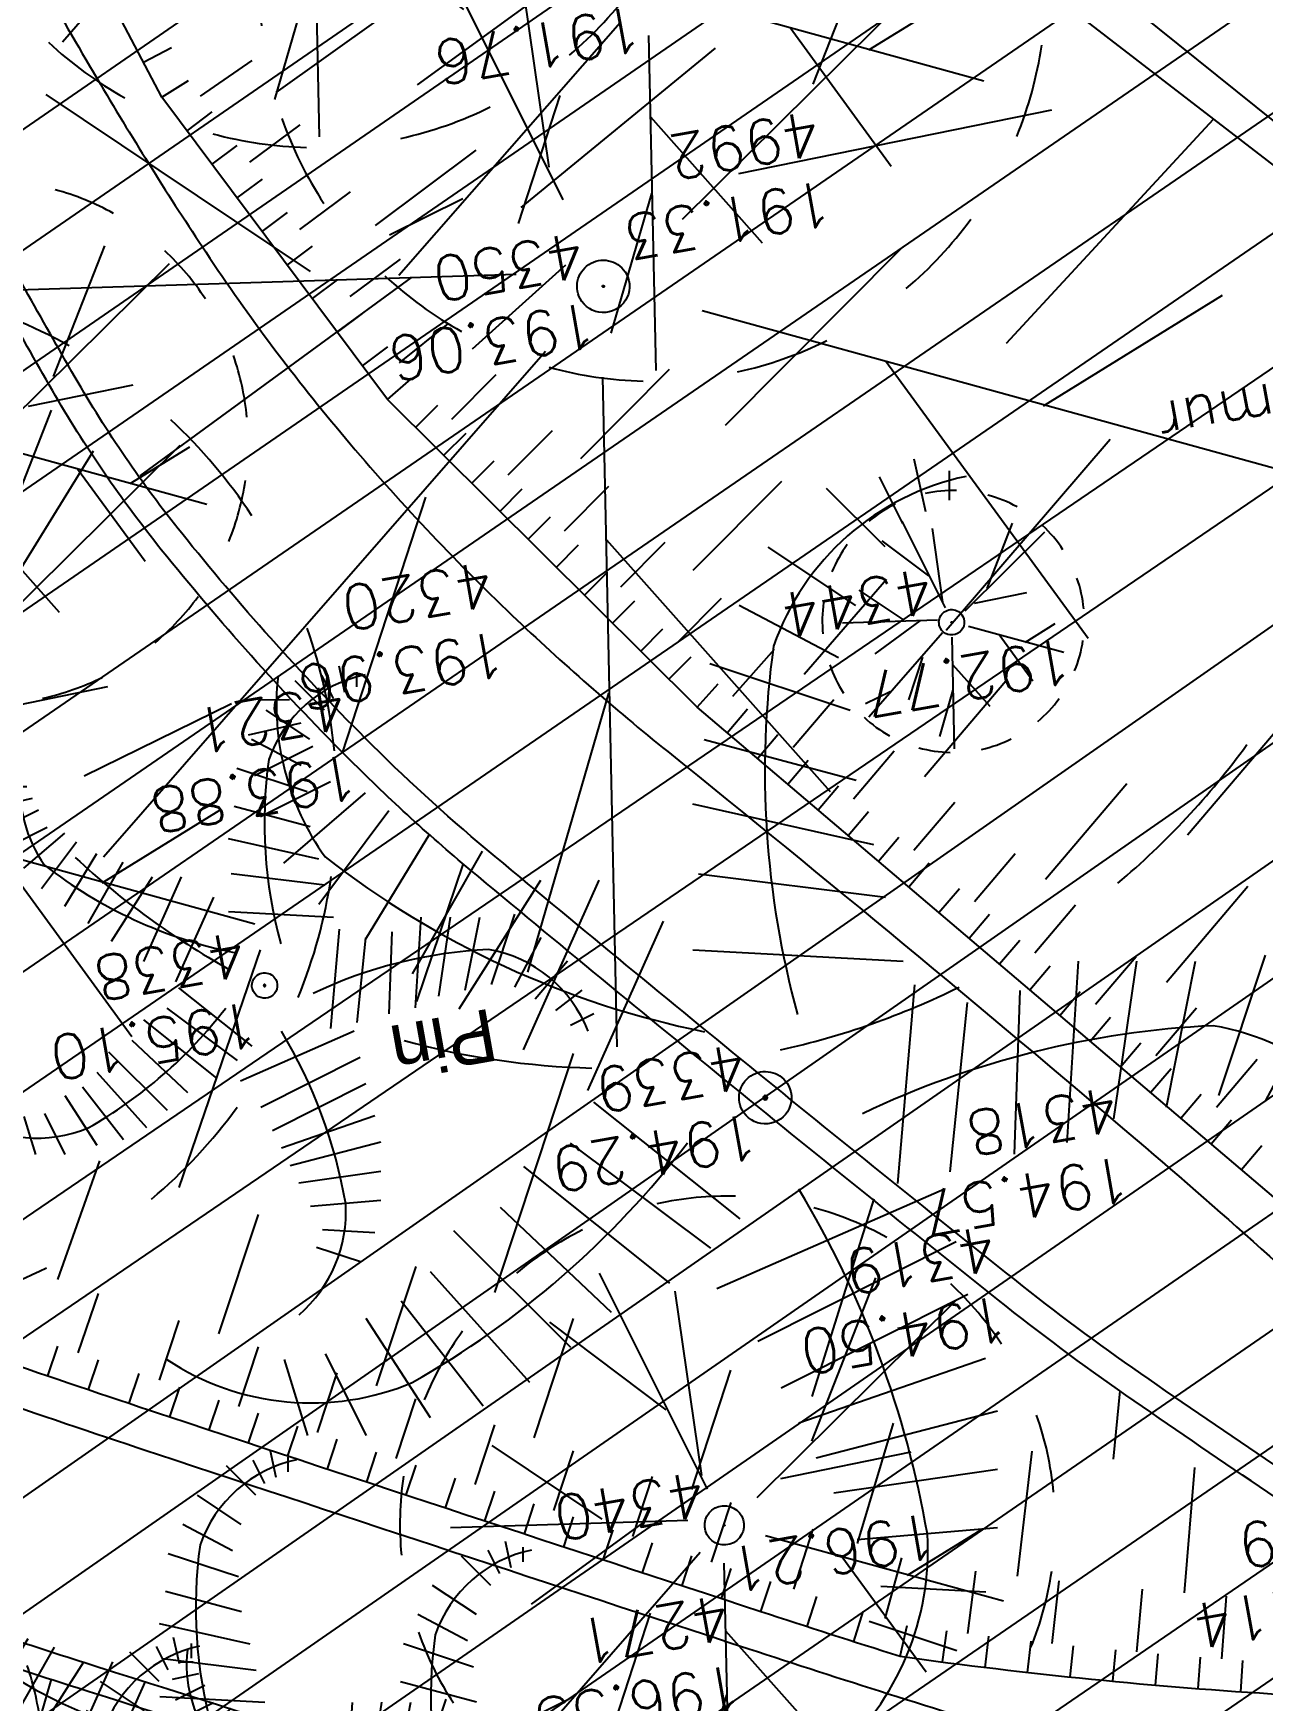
# Model space of a CAD drawing. Extents: x 0 to 613264, y -387505 to 675.
# Drawn here: x 495224 to 504608, y -317232 to -304501 of the extents above; entities that cross this region are included whole.
import ezdxf
from ezdxf.enums import TextEntityAlignment as Align
from ezdxf.lldxf.tags import DXFTag

# ---------------------------------------------------------------- set-up
doc = ezdxf.new("R2010")
doc.units = 0
for name, color, linetype, plot in [('Fond topo - N', 252, 'Continuous', False), ('Fond topo - NCACHE', 252, 'Continuous', False), ('Fond topo - ZCACHE', 252, 'Continuous', False)]:
    doc.layers.add(name, color=color, linetype=linetype, plot=plot)
doc.layers.add('Fond topo - P', color=252, linetype='Continuous', lineweight=50)
doc.layers.add('Fond topo - VOI', color=252, linetype='Continuous', lineweight=25)
for name, color, linetype in [('Fond topo - TAL', 252, 'Continuous'), ('Fond topo - TAL_HAC', 252, 'Continuous'), ('Fond topo - VEG', 252, 'Continuous'), ('Fond topo - VEG_TXT_ESSENCE', 252, 'Continuous'), ('Fond topo - Z_500', 252, 'Continuous'), ('prlm-VRD', 2, 'Continuous'), ('SA - EBC', 252, 'Continuous')]:
    doc.layers.add(name, color=color, linetype=linetype)
doc.styles.add('2000_ARIAL', font='arial.ttf', dxfattribs={"height": 0.400000006})
doc.styles.add('SIMPLEX', font='simplex_.ttf', dxfattribs={"height": 1.25})
tags = doc.linetypes.add('L16', pattern=[0.37500001490116125, 0.300000011920929, -0.07500000298023224]).pattern_tags.tags
tags[6:7] = [DXFTag(74, 4), DXFTag(75, 0), DXFTag(340, '0'), DXFTag(46, 0.0), DXFTag(50, 0.0), DXFTag(44, 0.0), DXFTag(45, 0.0)]
tags[4:5] = [DXFTag(74, 4), DXFTag(75, 0), DXFTag(340, '0'), DXFTag(46, 0.0), DXFTag(50, 0.0), DXFTag(44, 0.0), DXFTag(45, 0.0)]
tags = doc.linetypes.add('L8', pattern=[0.22500000894069674, 0.1500000059604645, -0.07500000298023224]).pattern_tags.tags
tags[6:7] = [DXFTag(74, 4), DXFTag(75, 0), DXFTag(340, '0'), DXFTag(46, 0.0), DXFTag(50, 0.0), DXFTag(44, 0.0), DXFTag(45, 0.0)]
tags[4:5] = [DXFTag(74, 4), DXFTag(75, 0), DXFTag(340, '0'), DXFTag(46, 0.0), DXFTag(50, 0.0), DXFTag(44, 0.0), DXFTag(45, 0.0)]

# ---------------------------------------------------------------- blocks, each defined once
blk = doc.blocks.new('PTOPO')
at = {"layer": 'Fond topo - NCACHE', "style": 'SIMPLEX'}
blk.add_attdef('MAT', text='', height=0.34, dxfattribs=at).set_placement((0.09999999986030161, -0.09999999962747097), align=Align.TOP_LEFT)
at = {"layer": 'Fond topo - ZCACHE', "style": 'SIMPLEX'}
blk.add_attdef('ALT', (0.09999999986030161, 0.09999999962747097), '', height=0.34, dxfattribs=at)
blk = doc.blocks.new('VEG14')
at = {"ltscale": 2, "flags": 128}
for points in [[(0.5, 0, -1), (-0.5, 0, -1)], [(0.016, 0, -1), (-0.016, 0, -1)]]:
    blk.add_lwpolyline(points, format="xyb", close=True, dxfattribs=at)
blk = doc.blocks.new('VEG12')
at = {"ltscale": 2}
for p, q in [((0.01815258799999997, 0.057406781), (0.100441039, 0.47293725)), ((0.05749608, 0.253444298), (0.145517598, 0.414706841)), ((0.037902722, 0.15845596), (-0.06593155700000003, 0.344147082)), ((0.04981112299999996, 0.033821695), (0.391570728, 0.285894318)), ((-0.158788295, 0.086017079), (-0.245985314, 0.284587218)), ((0.143890955, 0.107467204), (0.230033352, 0.253971609)), ((0.2917471699999999, 0.208620217), (0.392372872, 0.233301274)), ((-0.05229389700000003, 0.02983962500000001), (-0.383643778, 0.204631851)), ((-0.25001839, 0.135126714), (-0.3755999820000001, 0.091127132)), ((0.122915307, -0.02992704099999999), (0.317230371, 0.05540147100000001)), ((0.057557527, -0.01766878999999999), (0.411943876, -0.08413611500000001)), ((-0.05265807700000003, -0.029192154), (-0.412380265, -0.256628677)), ((-0.09359106700000003, -0.049762263), (-0.2956446150000001, -0.04653133200000001)), ((0.184132294, -0.04763066399999999), (0.323120213, -0.192805613)), ((0.01825986499999999, -0.057372749), (0.107637982, -0.4128258760000001)), ((0.02259491799999996, -0.07955337300000001), (0.001649748999999978, -0.36183712)), ((-0.151821475, -0.09483882200000002), (-0.2999525240000001, -0.315936062)), ((0.05371548199999998, -0.188497704), (0.197263789, -0.356749422))]:
    blk.add_line(p, q, dxfattribs=at)
for start, end in [(90, 103.8461539085843), (62.30769199853572, 76.15384597947835), (117.6923078993823, 131.5384619204946), (34.61538499867542, 48.46153799321151), (145.3846149358338, 159.2307690506909), (6.923076979206323, 20.76923090842763), (173.0769230068974, 186.9230769931026), (339.2307689837768, 353.0769230207937), (200.7692310571047, 214.6153850641662), (311.5384620067885, 325.3846150013246), (228.4615380795054, 242.3076921006177), (283.8461540205217, 297.6923080014643), (256.1538460914157, 270)]:
    blk.add_arc((0, 0), 0.496982058, start, end, dxfattribs=at)
blk = doc.blocks.new('RESINEUX')
at = {"ltscale": 2}
for p, q in [((-0.074169265, 0.428845282), (-0.014171327, 0.418845625)), ((-0.094168577, 0.388846656), (-0.024170983, 0.388846656)), ((-0.104168234, 0.338848375), (-0.014171327, 0.348848031)), ((-0.11416789, 0.298849749), (-0.014171327, 0.318849062)), ((-0.11416789, 0.258851124), (-0.004171670000000001, 0.288850093)), ((-0.104168234, 0.218852498), (0.015827643, 0.258851124)), ((0.325816989, 0.248851468), (0.345816302, 0.168854217)), ((0.365815615, 0.248851468), (0.365815615, 0.188853529)), ((0.285818364, 0.238851811), (0.325816989, 0.15885456)), ((0.395814584, 0.238851811), (0.395814584, 0.188853529)), ((-0.094168577, 0.178853873), (0.015827643, 0.218852499)), ((0.245819739, 0.218852498), (0.29581802, 0.138855248)), ((0.425813553, 0.228852155), (0.415813896, 0.188853529)), ((0.445812866, 0.208852842), (0.435813209, 0.188853529)), ((0.205821113, 0.198853186), (0.265819051, 0.108856279)), ((-0.094168577, 0.128855591), (0.035826955, 0.18885353)), ((0.165822488, 0.178853873), (0.225820426, 0.07885731)), ((-0.08416892100000001, 0.08885696600000001), (0.035826955, 0.148854904)), ((0.115824206, 0.148854904), (0.205821113, 0.038858684)), ((-0.074169264, 0.058857997), (0.05582626800000001, 0.118855935)), ((0.06582592400000001, 0.118855935), (0.155822831, 0.008859715)), ((-0.444156549, 0.058857997), (-0.394158268, 0.108856279)), ((-0.124167546, -0.091136848), (-0.11416789, 0.098856622)), ((-0.41415758, 0.018859372), (-0.374158955, 0.08885696600000001)), ((-0.374158955, -0.011139597), (-0.33416033, 0.08885696600000001)), ((-0.33416033, -0.03113891), (-0.294161704, 0.08885696600000001)), ((-0.294161704, -0.051138223), (-0.264162735, 0.08885696600000001)), ((-0.254163079, -0.06113787900000001), (-0.234163766, 0.08885696600000001)), ((-0.204164797, -0.071137536), (-0.204164797, 0.08885696600000001)), ((-0.164166172, -0.08113719200000001), (-0.164166172, 0.08885696600000001)), ((0.045826612, -0.14113513), (0.125823863, -0.001139941)), ((0.09582489300000001, -0.151134786), (0.175822144, -0.03113891)), ((-0.104168234, -0.06113787900000001), (0.025827299, -0.14113513)), ((0.135823519, -0.161134443), (0.225820426, -0.051138223)), ((0.185821801, -0.171134099), (0.265819051, -0.08113719200000001)), ((-0.11416789, -0.101136505), (-0.004171670000000001, -0.171134099)), ((0.235820082, -0.191133412), (0.315817333, -0.111136161)), ((-0.124167546, -0.151134786), (-0.014171327, -0.211132724)), ((0.275818708, -0.201133068), (0.345816302, -0.151134786)), ((-0.134167203, -0.191133412), (-0.014171327, -0.261131006)), ((0.305817677, -0.231132037), (0.375815271, -0.191133412)), ((-0.134167203, -0.231132037), (-0.034170639, -0.301129632)), ((0.335816646, -0.271130662), (0.395814584, -0.25113135)), ((-0.144166859, -0.271130662), (-0.054169952, -0.341128257)), ((0.385814927, -0.291129975), (0.345816302, -0.291129975)), ((-0.154166515, -0.311129288), (-0.074169264, -0.3911265390000001)), ((0.345816302, -0.311129288), (0.385814927, -0.321128944)), ((0.365815615, -0.341128257), (0.345816302, -0.331128601)), ((-0.174165828, -0.341128257), (-0.124167546, -0.411125851)), ((-0.204164797, -0.36112757), (-0.174165828, -0.431125164)), ((-0.234163766, -0.381126882), (-0.22416411, -0.431125164)), ((-0.264162735, -0.3911265390000001), (-0.264162735, -0.431125164))]:
    blk.add_line(p, q, dxfattribs=at)
for centre, major_axis, ratio, start_param, end_param in [((0.125824658, 0.32584846), (-0.141416496, 0.141416496), 0.9999999999990478, 6.0187679254481, 7.001196311805126), ((0.626553274, 0.375004286), (0.495806787, 0.495806787), 0.9999999999992479, 2.407115294926716, 2.808261770600389), ((0.6156107310000001, -0.413017298), (-0.494244527, 0.494244527), 0.9999999999994863, 5.940864207087385, 6.402329262634387), ((0.346817063, 0.020858942), (0.141416496, 0.141416496), 0.9999999999984862, 0.2082352305735228, 0.9403659464662355), ((-0.271161699, 0.231851691), (-0.148487321, 0.148487321), 0.999999999999426, 1.039500649605982, 1.948537937165391), ((-0.132308309, 0.771717634), (0.5413446150000001, 0.5413446150000001), 0.999999999999071, 3.63264165587472, 4.003214602841574), ((0, 0), (-0.001131371, 0.001131371), 0.99999999997417, 3.926990817000156, 7.06858347058995), ((0, 0), (-0.001131371, 0.001131371), 0.99999999997417, 0.7853981634103633, 3.926990817000156), ((-0.091248273, -0.737988308), (0.495574425, 0.495574425), 0.9999999999996342, 0.1822567691657557, 0.5883250715815413), ((-0.744748968, -0.046828497), (-0.4953887950000001, 0.4953887950000001), 0.9999999999996526, 3.509030027783859, 3.906773112117224), ((0.162823386, -0.300130027), (-0.141416496, 0.141416496), 0.9999999999997603, 3.670881203304562, 4.697745667496582), ((-0.265161906, -0.212133051), (-0.141416496, 0.141416496), 0.9999999999999891, 2.259520706035595, 3.289317319450373)]:
    blk.add_ellipse(centre, major_axis=major_axis, ratio=ratio, start_param=start_param, end_param=end_param, dxfattribs=at)
blk = doc.blocks.new('RESINEUXA')
at = {"ltscale": 2}
for p, q in [((-0.074169265, 0.428845282), (-0.014171327, 0.418845625)), ((-0.094168577, 0.388846656), (-0.024170983, 0.388846656)), ((-0.104168234, 0.338848375), (-0.014171327, 0.348848031)), ((-0.11416789, 0.298849749), (-0.014171327, 0.318849062)), ((-0.11416789, 0.258851124), (-0.004171670000000001, 0.288850093)), ((-0.104168234, 0.218852498), (0.015827643, 0.258851124)), ((0.285818364, 0.238851811), (0.325816989, 0.15885456)), ((0.325816989, 0.248851468), (0.345816302, 0.168854217)), ((0.365815615, 0.248851468), (0.365815615, 0.188853529)), ((0.395814584, 0.238851811), (0.395814584, 0.188853529)), ((-0.094168577, 0.178853873), (0.015827643, 0.218852499)), ((0.245819739, 0.218852498), (0.29581802, 0.138855248)), ((0.425813553, 0.228852155), (0.415813896, 0.188853529)), ((0.445812866, 0.208852842), (0.435813209, 0.188853529)), ((-0.094168577, 0.128855591), (0.035826955, 0.18885353)), ((0.165822488, 0.178853873), (0.225820426, 0.07885731)), ((0.205821113, 0.198853186), (0.265819051, 0.108856279)), ((-0.08416892100000001, 0.08885696600000001), (0.035826955, 0.148854904)), ((0.115824206, 0.148854904), (0.205821113, 0.038858684)), ((-0.444156549, 0.058857997), (-0.394158268, 0.108856279)), ((-0.074169264, 0.058857997), (0.05582626800000001, 0.118855935)), ((0.06582592400000001, 0.118855935), (0.155822831, 0.008859715)), ((-0.41415758, 0.018859372), (-0.374158955, 0.08885696600000001)), ((-0.374158955, -0.011139597), (-0.33416033, 0.08885696600000001)), ((-0.33416033, -0.03113891), (-0.294161704, 0.08885696600000001)), ((-0.294161704, -0.051138223), (-0.264162735, 0.08885696600000001)), ((-0.254163079, -0.06113787900000001), (-0.234163766, 0.08885696600000001)), ((-0.204164797, -0.071137536), (-0.204164797, 0.08885696600000001)), ((-0.164166172, -0.08113719200000001), (-0.164166172, 0.08885696600000001)), ((-0.124167546, -0.091136848), (-0.11416789, 0.098856622)), ((0.045826612, -0.14113513), (0.125823863, -0.001139941)), ((0.09582489300000001, -0.151134786), (0.175822144, -0.03113891)), ((-0.104168234, -0.06113787900000001), (0.025827299, -0.14113513)), ((0.135823519, -0.161134443), (0.225820426, -0.051138223)), ((-0.11416789, -0.101136505), (-0.004171670000000001, -0.171134099)), ((0.185821801, -0.171134099), (0.265819051, -0.08113719200000001)), ((0.235820082, -0.191133412), (0.315817333, -0.111136161)), ((-0.124167546, -0.151134786), (-0.014171327, -0.211132724)), ((0.275818708, -0.201133068), (0.345816302, -0.151134786)), ((-0.134167203, -0.191133412), (-0.014171327, -0.261131006)), ((0.305817677, -0.231132037), (0.375815271, -0.191133412)), ((-0.134167203, -0.231132037), (-0.034170639, -0.301129632)), ((0.335816646, -0.271130662), (0.395814584, -0.25113135)), ((-0.144166859, -0.271130662), (-0.054169952, -0.341128257)), ((0.385814927, -0.291129975), (0.345816302, -0.291129975)), ((-0.154166515, -0.311129288), (-0.074169264, -0.3911265390000001)), ((0.345816302, -0.311129288), (0.385814927, -0.321128944)), ((0.365815615, -0.341128257), (0.345816302, -0.331128601)), ((-0.174165828, -0.341128257), (-0.124167546, -0.411125851)), ((-0.234163766, -0.381126882), (-0.22416411, -0.431125164)), ((-0.204164797, -0.36112757), (-0.174165828, -0.431125164)), ((-0.264162735, -0.3911265390000001), (-0.264162735, -0.431125164))]:
    blk.add_line(p, q, dxfattribs=at)
for centre, major_axis, ratio, start_param, end_param in [((0.125824658, 0.32584846), (-0.141416496, 0.141416496), 0.9999999999990478, 6.0187679254481, 7.001196311805126), ((0.626553274, 0.375004286), (0.495806787, 0.495806787), 0.9999999999992479, 2.407115294926716, 2.808261770600389), ((0.6156107310000001, -0.413017298), (-0.494244527, 0.494244527), 0.9999999999994863, 5.940864207087385, 6.402329262634387), ((0.346817063, 0.020858942), (0.141416496, 0.141416496), 0.9999999999984862, 0.2082352305735228, 0.9403659464662355), ((-0.271161699, 0.231851691), (-0.148487321, 0.148487321), 0.999999999999426, 1.039500649605982, 1.948537937165391), ((-0.132308309, 0.771717634), (0.5413446150000001, 0.5413446150000001), 0.999999999999071, 3.63264165587472, 4.003214602841574), ((0, 0), (-0.001131371, 0.001131371), 0.99999999997417, 3.926990817000156, 7.06858347058995), ((0, 0), (-0.001131371, 0.001131371), 0.99999999997417, 0.7853981634103633, 3.926990817000156), ((-0.091248273, -0.737988308), (0.495574425, 0.495574425), 0.9999999999996342, 0.1822567691657557, 0.5883250715815413), ((-0.744748968, -0.046828497), (-0.4953887950000001, 0.4953887950000001), 0.9999999999996526, 3.509030027783859, 3.906773112117224), ((0.162823386, -0.300130027), (-0.141416496, 0.141416496), 0.9999999999997603, 3.670881203304562, 4.697745667496582), ((-0.265161906, -0.212133051), (-0.141416496, 0.141416496), 0.9999999999999891, 2.259520706035595, 3.289317319450373)]:
    blk.add_ellipse(centre, major_axis=major_axis, ratio=ratio, start_param=start_param, end_param=end_param, dxfattribs=at)
blk = doc.blocks.new('A$C1F970F0F')
at = {"layer": 'SA - EBC'}
h = blk.add_hatch(dxfattribs=at)
h.set_pattern_fill('_USER', color=256, scale=74.99999999999999, angle=-325.7236014113932, style=0, pattern_type=0)
h.set_pattern_definition([(34.27639858860678, (-277130161.1279894, -473864756.7787022), (-42.238928459823, 61.97477650275113), [])])
edge = h.paths.add_edge_path()
edge.add_line((5801.470568619522, -3162.013069131843), (4083.559282644929, -3271.123614088357))
edge.add_line((4083.559282644929, -3271.123614088356), (4014.481307725509, -3717.332461968055))
edge.add_line((4014.48130772551, -3717.332461968055), (3135.517961824245, -3810.19300101904))
edge.add_line((3135.517961824245, -3810.19300101904), (2274.245008604417, -3693.648081323564))
edge.add_line((2274.245008604417, -3693.648081323564), (1554.636776175834, -3420.099318784944))
edge.add_arc((2508.775769578408, -2315.674454232369), 1459.498372788833, 157.1868533427094, 229.1754823893534, ccw=False)
edge.add_arc((1966.013830892235, -2087.371785851423), 870.6752834691503, 94.3015183869224, 157.1868533106914, ccw=False)
edge.add_line((1900.708697991695, -1219.149067345796), (2859.239020416566, -1223.495634912559))
edge.add_arc((3100.860739749298, 1265.329539486049), 2500.526305395239, 264.4549516394795, 302.9422754293212)
edge.add_arc((4209.331858878893, -445.3369775435177), 462.1229708170858, 302.9422754305585, 376.8336969250394)
edge.add_arc((2214.122706379954, -1049.006753214115), 2546.655714682971, 16.8336969158998, 38.14703645440247)
edge.add_arc((3041.32627014761, -399.2990096244524), 1494.806919462396, 38.14703657403813, 72.97328584086019)
edge.add_line((3479.031970107599, 1029.988031775616), (2182.437305702805, 1414.38613606858))
edge.add_line((2182.437305702805, 1414.38613606858), (1056.590900019184, 1822.819186472099))
edge.add_arc((1766.412018482452, 3779.442320525911), 2081.398594438606, 212.7495497786225, 250.0603089288685, ccw=False)
edge.add_line((15.86575126143373, 2653.472571668582), (-104.0907319930869, 3091.26353710603))
edge.add_line((-104.0907319930869, 3091.26353710603), (-169.6986146466322, 3639.54836895815))
edge.add_line((-169.6986146466322, 3639.548368958149), (-35.58090533515337, 6158.014854826562))
edge.add_arc((-194.3533792400212, 7143.826589584332), 998.5156357593988, 279.1493507374978, 373.962283499627)
edge.add_arc((2392.201579171132, 7786.918955579627), 1666.786287877102, 172.6269749467245, 193.9622835974407, ccw=False)
edge.add_arc((-45.50651600643437, 8102.354993671941), 791.2455775503726, -7.373025019439765, 16.43829965925021)
edge.add_line((713.3969204091394, 8326.263765657093), (486.7428317772967, 9142.81155059313))
edge.add_line((486.7428317772967, 9142.811550593131), (1338.845530021721, 9564.23852196786))
edge.add_line((1338.845530021721, 9564.23852196786), (1632.623584095551, 8945.24637913095))
edge.add_line((1632.623584095551, 8945.246379130947), (1394.029444699765, 8829.874494032001))
edge.add_line((1394.029444699765, 8829.874494032001), (1731.997733793977, 8131.230781666551))
edge.add_arc((1233.216649704336, 7889.945865525577), 554.0766919865823, -19.640967550384175, 25.815335324856676, ccw=False)
edge.add_line((1755.055695752756, 7703.706797235046), (1558.214479468655, 6807.520788570679))
edge.add_line((1558.214479468655, 6807.52078857068), (1570.021725572625, 6609.158708993335))
edge.add_line((1570.021725572625, 6609.158708993335), (1852.913141606868, 5734.125706863067))
edge.add_line((1852.913141606869, 5734.125706863067), (2726.748207475315, 4020.986816292172))
edge.add_line((2726.748207475315, 4020.986816292172), (3802.352916265851, 4004.947770972833))
edge.add_arc((8355.58168857983, 5950.706307988518), 4951.552134169374, 203.138762427905, 230.8301436200186)
edge.add_arc((13583.66465597079, 12367.85935474512), 13228.79229856088, 230.8301435441083, 233.1638398044412)
edge.add_line((5652.622255943647, 1780.153648245416), (4998.697813068342, 1820.441475819727))
edge.add_line((4998.697813068342, 1820.441475819727), (4863.841220233488, 767.0816613875431))
edge.add_line((4863.841220233488, 767.0816613875434), (5595.355488733695, 631.185878681516))
edge.add_line((5595.355488733695, 631.1858786815158), (5852.747939948536, -2020.707044821664))
edge.add_line((5852.747939948536, -2020.707044821665), (5881.394298709887, -2966.563612924887))
edge.add_line((5881.394298709887, -2966.563612924887), (5801.470568619523, -3162.013069131842))
at = {"layer": 'Fond topo - TAL', "ltscale": 2, "flags": 128}
for points in [[(154.5266645080367, 6696.18938446092), (-23.15330993292173, 6375.071069854245), (-73.29631093279454, 6208.62959467591), (-53.8234796356885, 6061.146759386321), (86.4888479495869, 5471.591119861134, 0.01722442098464425), (129.97991843764, 5248.447707122207, 0.04305158201332675), (156.6962692329145, 5165.89328581306, 0.001177569187106519), (288.7262051695561, 4854.818806213309, 0.002427729877448871), (353.7652923847066, 4704.601868587385, 0.001967021161989692), (549.0907941365347, 4264.129026357991, 0.009053492578674051), (593.1904405228829, 4170.316842733927, 0.02150890567281686), (636.5964601363955, 4090.965983886839, 0.003755858169683042), (915.1790338134194, 3637.676007459706, 0.006031040945216099), (1083.48216712083, 3375.471667268685, 0.00802460262229775), (1215.230051965082, 3182.380892527764, 0.04845863212810597), (1353.845161281849, 3021.647899063959, 0.03430654887041581), (1587.218203759953, 2827.571393603016, 0.02760387584933579), (1841.004476506138, 2664.922660125497, 0.04574181501611826), (2003.903305584298, 2591.524969362378, 0.003041655342484329), (2128.066175749572, 2549.574265137623, 0.0008412878209468677), (2579.291929444297, 2401.013402857036, 0.002454288222013147), (2685.599562577863, 2366.787815405855, 0.01966671475607495), (2978.214498647599, 2337.569878244019)], [(3957.59698330233, 2412.259917044002, -0.3425138750578529), (3406.885209989199, 2389.106051835992), (3038.389476030778, 2659.934852452931), (2530.54520203733, 3091.617978206086), (2294.302469555111, 3326.532365966428), (2122.098396306587, 3557.314033333056), (1939.759742864402, 3903.483195508229), (1734.751709066676, 4375.89273427344), (1606.07620429634, 4718.291820492157)]]:
    blk.add_lwpolyline(points, format="xyb", dxfattribs=at)
at = {"layer": 'Fond topo - TAL', "linetype": 'L8', "ltscale": 2, "flags": 128}
for points in [[(3095.782607199828, 2385.585303046955, 0.2025701717713174), (3062.928562418754, 2428.211306367457, -0.007879161599459306), (2857.803467410294, 2566.268508164295, -0.01612499363821745), (2760.575440600426, 2638.720483728613, -0.005612050926987784), (2357.461271401177, 2967.296817088869, -0.02310981944406066), (2262.98048469697, 3053.793995152751, -0.02656853736084773), (2121.606081146174, 3211.721960668646, -0.03868213141289542), (2038.45437682572, 3333.343527862226, -0.007175392863421301), (1963.013500548578, 3468.842593592141, -0.004924543901637316), (1858.109154729277, 3668.478834636397, -0.003633774980151405), (1725.411288200116, 3931.858539373142, -0.005756497948632509), (1644.66149301996, 4099.913051201009, -0.02086462232268653), (1548.002817935727, 4331.961080216465, -0.01528835115206335), (1439.664852180741, 4656.282704507437, -0.00998661920293276), (1370.416238611539, 4904.713335883505, -0.02421681069612429), (1348.592634374304, 5010.498408480193, -0.004068535753421325), (1329.870118341899, 5137.04332846393, -0.00117186381131355), (1269.618313142295, 5576.012034803227, -0.001529534022618814), (1207.758708859682, 6045.509424564135, -0.006277708336209411), (1194.419927550409, 6160.595131915282, -0.0295487888980973), (1190.357233869101, 6253.392064706427, -0.007897956095757505), (1200.907519814881, 6592.264625065231, -0.009534636861174617), (1219.619672052993, 6875.423149991743, -0.02633710465156826), (1230.412077270945, 6953.292803315764)], [(-63.23358046186843, 5077.943471481794, 0.001164838968751395), (64.42947420685016, 4777.89975960889, 0.002306011098395101), (130.0215848221804, 4626.662835981376, 0.0003060880427634036), (356.9048927005607, 4110.931458132799, 0.003733443309130319), (375.9689084704831, 4068.529526615886, 0.02303033537768723), (475.4629721859155, 3875.558734712552, 0.01069699115838556), (715.4764655276399, 3478.30473080792, 0.003771884424086066), (740.1724830218425, 3439.980420707743, 0.001382538214981839), (808.2302511846644, 3336.719140848139, 0.03661887789284379), (1071.48734658447, 2996.607174378017, 0.03752440099679374), (1374.712635785152, 2706.162417103847, 0.04028550190851635), (1660.058710568117, 2507.436119634723, 0.04917095924580399), (1920.444230747757, 2388.162099736444, 0.006033711204905718), (2066.407865123713, 2339.918894315406, 0.002063562969709008), (2494.220251978703, 2206.165126707459, 0.007761415611758534), (2667.640730808191, 2155.664307453178, 0.004421614268413964), (2971.465127237233, 2075.16492764128), (3290.411917373396, 1958.78108909967)], [(1648.476071099158, 4701.044742868301), (1893.836695455289, 4444.173057774624), (2760.977628470978, 3666.99480532285), (3028.826082149247, 3460.239980397087), (3286.899550296483, 3277.195127444467, 0.171233238763422), (3472.041498058922, 3224.408252583907, -0.137285581872792), (3581.59565091623, 3200.893260052817), (3809.656691272578, 2997.558123048317), (3923.665475203653, 2946.706003644211)]]:
    blk.add_lwpolyline(points, format="xyb", dxfattribs=at)
at = {"layer": 'Fond topo - TAL_HAC', "ltscale": 2}
for p, q in [((2209.315982330789, 3560.760765399481), (2287.363469498085, 3616.65879534843)), ((2108.072345984692, 3583.942430478018), (2129.306732645486, 3595.127278477926)), ((2396.184427530377, 3473.005798633095), (2544.624775016052, 3594.782081988472)), ((2151.431265559918, 3558.073248266279), (2190.993396290417, 3585.254819351191)), ((2122.098396306587, 3557.314033333056), (2142.395113246797, 3570.121971667294)), ((2141.232182182034, 3531.671625992566), (2160.46741785571, 3546.02452477376)), ((2766.78473328276, 3369.542508590715), (2924.803827539251, 3540.535769750028)), ((2189.168096788809, 3507.560913645525), (2227.638568244996, 3536.266711282089)), ((2160.365968131657, 3506.02921854324), (2179.601203822662, 3520.38211741594)), ((2285.039925990577, 3459.339488764098), (2361.980869063774, 3516.751084385921)), ((2179.499754086827, 3480.386810998077), (2198.734989795161, 3494.739709962282)), ((2227.435668658943, 3456.276098468024), (2265.906140149789, 3484.9818962876)), ((2198.633540036449, 3454.744403548752), (2217.868775710125, 3469.097302329946)), ((2217.76732597429, 3429.101995912082), (2237.002561642419, 3443.454894789114)), ((2552.358997923192, 3306.847702878934), (2687.740197863417, 3442.994427574823)), ((2265.703240598394, 3404.991283656547), (2304.173711940199, 3433.697081314773)), ((2359.045533873673, 3365.024584340718), (2430.387985922805, 3429.260512989104)), ((2236.901111849736, 3403.459588571593), (2256.136347614918, 3417.812487335457)), ((2256.0348977647, 3377.817180939255), (2275.270133490364, 3392.170079994967)), ((2303.417193661955, 3354.39410985164), (2340.805729956962, 3384.495560807779)), ((2275.168683731652, 3352.174773581436), (2294.403919405328, 3366.52767236263)), ((2441.715173709084, 3281.486047236534), (2509.405773834128, 3349.559409839502)), ((2294.302469555111, 3326.532365966428), (2312.430467861047, 3342.260547161971)), ((2343.440037673445, 3311.516926535086), (2377.285337646891, 3345.553607616469)), ((2315.779081619746, 3305.176512529731), (2332.701731643901, 3322.194853205516)), ((2337.25569368438, 3283.820659093034), (2354.178343691206, 3300.838999677313)), ((2386.393261802714, 3268.805219661693), (2420.23856177616, 3302.841900743076)), ((1917.955722980681, 3042.356945096951), (2069.937920417563, 3287.294226162483)), ((2720.76588640096, 3150.408914370014), (2845.829268609909, 3296.090589244915)), ((2358.732305749016, 3262.464805656337), (2375.654955698306, 3279.483146061937)), ((2429.346485800273, 3226.093512718455), (2463.191785773718, 3260.130193799838)), ((2527.621621950294, 3196.062633398242), (2595.312221960956, 3264.13599602287)), ((2380.208917796321, 3241.108952128135), (2397.131567797599, 3258.127292808251)), ((2401.685529860956, 3219.753098691438), (2418.608179770728, 3236.771439388884)), ((2423.162141925591, 3198.397245254741), (2440.08479190954, 3215.415585843352)), ((2472.299709929542, 3183.381805845061), (2506.145009937647, 3217.418487109456)), ((2444.638753910502, 3177.041392022717), (2461.561403882669, 3194.059732423984)), ((2612.331950861108, 3116.581886054478), (2675.218300698142, 3189.116753847492)), ((2466.115365923149, 3155.685538311503), (2483.038015924428, 3172.70387899162)), ((2515.252934041483, 3140.670098880162), (2549.098233957394, 3174.706779782865)), ((2487.591977987784, 3134.329684874806), (2504.514627989062, 3151.348025554923)), ((2557.981881676451, 3099.783012556405), (2589.77746531959, 3135.741889756066)), ((2904.816456009406, 2993.969313487553), (3029.167543655125, 3140.259460133179)), ((2509.068590052419, 3112.97383143811), (2525.991239944862, 3129.99217204405)), ((2530.54520203733, 3091.617978206086), (2546.790844537089, 3109.283738700543)), ((2704.137928372767, 3038.556001741904), (2766.313472103778, 3111.701074892537)), ((2603.798664582872, 3060.84934576891), (2634.886436511459, 3097.421882427067)), ((2553.629032739568, 3071.996017867419), (2569.172918666774, 3090.282286250916)), ((2576.712863350301, 3052.374057546082), (2592.256749277506, 3070.660325929578)), ((2649.966325833449, 3021.605425405085), (2681.054097762035, 3058.177962063241)), ((2599.796693978362, 3032.75209731625), (2615.340579888238, 3051.038365608241)), ((2622.880524566218, 3013.130136999245), (2638.424410476095, 3031.416405291236)), ((2796.473250936315, 2960.068160718075), (2858.648794701983, 3033.213234051719)), ((2696.133987111761, 2982.361504562069), (2727.221759040348, 3018.934041220226)), ((2645.964355268457, 2993.508176660579), (2661.50824123032, 3011.794445227087)), ((2669.048185879189, 2973.886216339241), (2684.592071806394, 2992.172484722737)), ((2742.301648488501, 2943.117584363927), (2773.389420325583, 2979.690121039413)), ((2316.749034087317, 2866.618677253257), (2352.175781047957, 2972.135684349907)), ((2692.132016519033, 2954.264256296754), (2707.675902428909, 2972.550524588744)), ((2888.808573442327, 2881.580319515567), (2950.984117339707, 2954.725392919055)), ((2715.215847129765, 2934.642295975416), (2730.759733091629, 2952.928564541924)), ((2738.299677792486, 2915.020335928597), (2753.843563793868, 2933.306604203258)), ((2788.469309704419, 2903.87366381709), (2819.5570815415, 2940.446200492576)), ((2135.163512599368, 2724.62180424823), (2197.298566778708, 2906.289729384662)), ((2761.383508380342, 2895.398375611591), (2776.927394381724, 2913.684643886253)), ((2784.467338991074, 2875.776415290254), (2800.011225009785, 2894.062683656421)), ((2834.636970903008, 2864.629743178748), (2865.724742740089, 2901.202279854234)), ((2807.551169693313, 2856.154454951587), (2823.095055620518, 2874.440723335083)), ((2830.635000298498, 2836.532494726088), (2846.178886208374, 2854.818763018079)), ((2880.804632233308, 2825.385822610249), (2911.892404070389, 2861.958359285735)), ((2376.115379033651, 2644.591110868287), (2436.199501309968, 2826.947625043343)), ((2853.718830909231, 2816.910534404751), (2869.262716836436, 2835.196802788247)), ((2876.802661611469, 2797.288574066084), (2892.346547573332, 2815.574842632592)), ((2926.972293466555, 2786.141902154919), (2958.060065303636, 2822.714438830405)), ((2899.886492251313, 2777.666614023597), (2915.430378161189, 2795.952882315587)), ((2922.970322862046, 2758.044653702259), (2938.51420878925, 2776.330922085755)), ((2946.054153472778, 2738.422693380922), (2961.598039526147, 2756.7089619301)), ((2042.678680194268, 2654.54710784807), (2074.582146305846, 2745.090847845448)), ((2618.476250990951, 2565.038455008462), (2665.785331968525, 2715.983424987088)), ((2165.515930452361, 2613.036293044923), (2195.744878972614, 2704.152760446339)), ((2285.944990841284, 2573.224373111648), (2316.027959422165, 2664.38914153951)), ((2058.125252717472, 2598.353792907122), (2073.558805530366, 2643.804925538043)), ((2120.100343244156, 2577.519330111869), (2135.257119463747, 2623.063508072666)), ((2406.201650932648, 2533.601352653499), (2436.202798645138, 2624.793080197063)), ((2034.896029742105, 2580.895719080738), (2042.647358771759, 2603.609523288912)), ((2180.702582123132, 2557.436827350502), (2195.774741406317, 2603.009077834168)), ((2065.920940911306, 2570.36078689688), (2073.603146824008, 2593.098062874025)), ((2526.493819498482, 2494.086263590783), (2556.413121968532, 2585.304876476624)), ((2096.977752047227, 2559.920270014927), (2104.590763737255, 2582.68080733862)), ((2128.066175749572, 2549.574265137623), (2135.60992289455, 2572.357853142307)), ((2240.83356183906, 2537.56460842322), (2255.885271911315, 2583.14361707462)), ((2158.132316411917, 2539.622974892978), (2165.670951890508, 2562.408254736169)), ((2300.973451953047, 2517.719371516367), (2316.004709862759, 2563.305129131348)), ((2848.383355076567, 2517.187710873483), (2853.597109979531, 2569.402984148808)), ((2188.200688763974, 2529.67842994757), (2195.734212316239, 2552.46540025668)), ((2218.271291227267, 2519.740630600328), (2225.799702526014, 2542.529290773808)), ((2361.12224032668, 2497.901120729662), (2376.133042853269, 2543.493618060223)), ((2653.041461077288, 2452.794512107955), (2680.539379887206, 2544.772033374617)), ((2248.344122488121, 2509.80957804791), (2255.867421261629, 2532.599926525829)), ((2278.419181013125, 2499.885272201561), (2285.937366607007, 2522.677307780819)), ((2421.279914815314, 2478.109859879643), (2436.27025910422, 2523.709087608466)), ((2775.062807866292, 2428.046204283522), (2786.269251310207, 2523.389875381316)), ((2308.49646522449, 2489.967713739232), (2316.00953739128, 2512.761435613605)), ((2902.63025913308, 2415.308447738218), (2910.497458728545, 2510.985546387312)), ((2338.575973584636, 2480.056903426044), (2346.083931903569, 2502.852309874252)), ((2481.4464633256, 2458.345592678347), (2496.416346345489, 2503.951541805952)), ((2368.657704571247, 2470.152840981568), (2376.160548744243, 2492.949931680909)), ((2398.741656785373, 2460.255527902971), (2406.239386385437, 2483.054300848984)), ((2541.621873771116, 2438.608323500009), (2556.571292564829, 2484.220984918084)), ((2428.827828647853, 2450.364964110164), (2436.320443267379, 2473.16541852695)), ((2458.916218546241, 2440.481150098084), (2466.403717914196, 2463.283284804734)), ((2604.420864889494, 2418.072169867839), (2619.280274215692, 2463.714233098624)), ((2489.006825228565, 2430.604086388191), (2496.489208754334, 2453.407900643465)), ((2519.099646842521, 2420.733773710423), (2526.576914386094, 2443.539266024234)), ((2549.194682095933, 2410.870212499064), (2556.666833242784, 2433.677381433314)), ((2674.172214047547, 2395.566344948554), (2686.802647875114, 2441.874790655423)), ((2737.2094072404, 2384.166815390462), (2743.229044161104, 2431.787860824557)), ((2579.291929444297, 2401.013402857036), (2586.758963684221, 2423.822247844833)), ((2801.710192948613, 2376.585563258115), (2806.896571536822, 2424.304547559475)), ((2614.690410827561, 2389.488934255331), (2622.082766106548, 2412.322092078188)), ((2866.333633573892, 2370.132838482813), (2870.685169222213, 2417.935182931671)), ((2931.059985680833, 2364.810612449905), (2934.575349066824, 2412.681712540432)), ((2650.126415063118, 2378.080364556095), (2657.44401214028, 2400.93759021814)), ((2685.599562577863, 2366.787815405855), (2690.900416069197, 2390.195099657307)), ((2717.987246158784, 2362.405878355282), (2721.101083244423, 2386.203021373545)), ((2750.411988933564, 2358.30716169289), (2753.31773135076, 2382.130609385717)), ((2782.871314151215, 2354.491978252397), (2785.568740013407, 2378.339910916988)), ((2815.362742676372, 2350.960619517923), (2817.851645878272, 2374.831215695081)), ((2847.88379273697, 2347.713355292623), (2850.163983303249, 2371.604791605931)), ((2880.431980227178, 2344.750433546528), (2882.503283976248, 2368.660885429539)), ((2913.004819365961, 2342.07208076577), (2914.867077942569, 2365.999721507956)), ((2945.599822026743, 2339.678501416013), (2947.252893339372, 2363.62150359653)), ((1986.552809208697, 2172.79530490688), (2037.842131906103, 2349.360304295391))]:
    blk.add_line(p, q, dxfattribs=at)
at = {"layer": 'Fond topo - VOI', "linetype": 'L16', "ltscale": 2, "flags": 128}
for points in [[(56.86273404000667, 5466.869533712125, 0.01722442130375293), (100.7490957892572, 5241.697965665058, 0.04305158241120926), (129.0531697791089, 5154.237426918125, 0.001177569187763674), (261.1383144067263, 4843.032870582231, 0.002427729493112618), (326.2931529755457, 4692.548588717941, 0.001967020956825959), (521.7143402869494, 4251.859969264527, 0.009053493585175633), (566.2761374997808, 4157.064661844938, 0.02150890483590385), (610.9202550321957, 4075.450427662592, 0.003755857879048691), (889.7388132796558, 3621.776473779397, 0.006031040761159129), (1058.432869866898, 3358.963102764782, 0.008024603406108846), (1190.723453779874, 3165.076943838002, 0.04845863152505209), (1333.12735334017, 2999.950607903149, 0.03430654925623074), (1569.661950786684, 2803.244906391133, 0.02760387630777388), (1826.234968976132, 2638.810179415927, 0.04574181495738096), (1994.127830099467, 2563.162316615725, 0.003041655411540011), (2118.636492087664, 2521.094780365128, 0.0008412879643141841), (2569.95813666258, 2372.502347187572, 0.002454288050361413), (2676.546111865867, 2338.186503763289, 0.001190149676915431), (2896.85720450872, 2269.025802803667, 0.2729859319538775), (3085.813253685456, 2299.397294490318, 0.5229621065076793), (3073.34446760256, 2445.294900231599, -0.00786055030879591), (2869.230622651343, 2582.682530549924, -0.01612499385767952), (2773.036716856073, 2654.363904177509, -0.005612051181520921), (2370.270541471567, 2982.65658904875, -0.02310981858493283), (2277.152658593871, 3067.906028562828, -0.02656853706870258), (2137.194908309708, 3224.251464528256, -0.03868213082134395), (2055.787146643901, 3343.322260046691, -0.007175393436975411), (1980.62549295001, 3478.319814973278, -0.004924544095459816), (1875.904400606205, 3677.607318775999, -0.003633774744343019), (1743.337332500545, 3940.727413854674, -0.005756498423518589), (1662.78697956522, 4108.366851243539, -0.02086462172059421), (1566.769855111369, 4338.874712779702, -0.01528835093536459), (1458.819309716361, 4662.036551636573, -0.009986619233383176), (1389.785193736479, 4909.697668854853, -0.02421681082814337), (1368.352793964908, 5013.586465003814, -0.004068535890819898), (1349.677914238661, 5139.809412170728, -0.001171863945288602), (1289.438857186837, 5578.685241930464, -0.00152953393264567), (1227.595236878256, 6048.061317698067, -0.006277708744472327), (1214.314274635904, 6162.648167620609, -0.02954878833963652), (1210.354884519365, 6253.085519557625, -0.007897955815137008), (1220.885509931378, 6591.326589082498, -0.009534637172886556), (1239.547369758186, 6873.72407204614, -0.03049426633253396), (1252.434107135826, 6961.345490526273, -0.01959706265007154), (1271.710791750347, 7038.058871881049, -0.007385007286054106), (1333.748061266518, 7238.506499872628, -0.00703834365838784), (1410.346328429002, 7462.873897527673, -0.02475780953821647), (1436.145647660488, 7525.181389840833, -0.03116737178628414), (1471.634894757119, 7589.471303993479, 0.01624541013141497), (1543.319578909271, 7710.6426178109, 0.01140558707328078), (1607.813491966961, 7834.851061375523, 0.007490832612850338), (1698.790012244002, 8027.532514171119, 0.04894958720658051), (1711.858641002832, 8065.895651161012, 0.0172000170103988), (1734.285776140107, 8178.786629708202)], [(-44.81196145344734, 5085.730894297443, 0.00116483880797662), (82.81460905941697, 4785.772930576871, 0.002306011182776433), (148.3333160752084, 4634.705255050573, 0.0003060878564784329), (375.2067634092566, 4118.996290929394, 0.003733440487316977), (394.1483052766108, 4076.866764281074, 0.02303033540982148), (492.7984960144307, 3885.532681705017, 0.01069699115751624), (732.3695056148297, 3489.011046729809, 0.003771883424577017), (756.9020752775328, 3450.940381692422, 0.001382537500526071), (824.8989781644356, 3347.771450110053, 0.03661887814454393), (1086.365343210983, 3009.972997326465, 0.03752440110708656), (1387.425784857927, 2721.601842088382, 0.04028550176440735), (1670.131475056015, 2524.714412713221, 0.04917095898867555), (1926.949293442083, 2407.074639412808, 0.006033710847697392), (2072.454631936801, 2358.982907644459, 0.002063563105577488), (2500.109455805709, 2225.278401552437, 0.007761416038727673), (2672.933819870083, 2174.951173494945, 0.004435667204064966), (2977.383064866449, 2094.295395345591), (3300.858672860099, 1976.258988824885), (3451.730217105191, 1841.896337423402)], [(2987.090255887735, 3525.93497605828), (2778.771690985974, 3693.824894364961), (1920.458931361637, 4483.244150666394), (1739.378929368471, 4662.191092956335), (1547.087246993569, 4825.52897472625, 0.006613177661415453), (1566.221531503088, 4729.05661493679, 0.0253330758707247), (1572.817973495041, 4704.227986633317, 0.0108239182364817), (1678.81001846685, 4396.774028150211, 0.0154671533395052), (1764.198655707288, 4185.787397135205, 0.008576348943051731), (1882.645658717033, 3929.312283425553, 0.01028033573557607), (1989.460137957958, 3719.219452988883, 0.01106412546931602), (2075.120058173796, 3567.168406023353, 0.01276571990151378), (2155.559066897506, 3439.066135894078, 0.02852594718343021), (2262.119649222697, 3296.916511789957, 0.02727313298894189), (2389.426971177748, 3161.580198370903, 0.02090956724912697), (2508.122789435383, 3057.557199478523, -0.007088603211397751), (2866.451620112523, 2760.622745821428, -0.01193470594219347), (3066.402775042653, 2581.675054487797, -0.00729741006515078), (3381.893297893625, 2276.680049208291), (3780.922905691493, 1773.423919905976), (3898.039086804947, 1615.372682788266), (4174.519084710243, 1187.402733783909), (4241.50575886574, 689.604471750609)]]:
    blk.add_lwpolyline(points, format="xyb", dxfattribs=at)
at = {"layer": 'Fond topo - P', "ltscale": 2}
ref = blk.add_blockref('PTOPO', (2493.754084315599, 3638.9592470934), dxfattribs=dict(at, xscale=99.99999999999994, yscale=99.99999999999994, zscale=99.99999999999994, rotation=190.0656205306617))
ref.add_attrib('MAT', '4351', dxfattribs={"layer": 'Fond topo - N', "color": 0, "ltscale": 2, "height": 33.99999999999999, "rotation": 190.0656204987762, "style": 'SIMPLEX'}).set_placement((2482.1602424837, 3647.057569843759), align=Align.TOP_LEFT)
ref.add_attrib('ALT', '191.76', (2485.655761569573, 3627.365405284376), dxfattribs={"layer": 'Fond topo - Z_500', "color": 0, "ltscale": 2, "height": 33.99999999999999, "rotation": 190.0656204987762, "style": 'SIMPLEX'})
ref = blk.add_blockref('PTOPO', (2638.809089255235, 3505.847940263056), dxfattribs=dict(at, xscale=99.99999999999994, yscale=99.99999999999994, zscale=99.99999999999994, rotation=190.0656205306617))
ref.add_attrib('MAT', '4992', dxfattribs={"layer": 'Fond topo - N', "color": 0, "ltscale": 2, "height": 33.99999999999999, "rotation": 190.0656204987762, "style": 'SIMPLEX'}).set_placement((2627.215247371348, 3513.946262738897), align=Align.TOP_LEFT)
ref.add_attrib('ALT', '191.33', (2630.710766514756, 3494.254098358194), dxfattribs={"layer": 'Fond topo - Z_500', "color": 0, "ltscale": 2, "height": 33.99999999999999, "rotation": 190.0656204987762, "style": 'SIMPLEX'})
ref = blk.add_blockref('PTOPO', (2458.977915296347, 3412.819952225973), dxfattribs=dict(at, xscale=99.99999999999994, yscale=99.99999999999994, zscale=99.99999999999994, rotation=190.0656205306617))
ref.add_attrib('MAT', '4350', dxfattribs={"layer": 'Fond topo - N', "color": 0, "ltscale": 2, "height": 33.99999999999999, "rotation": 190.0656204987762, "style": 'SIMPLEX'}).set_placement((2447.384073447118, 3420.918274884827), align=Align.TOP_LEFT)
ref.add_attrib('ALT', '193.06', (2450.879592555868, 3401.226110321112), dxfattribs={"layer": 'Fond topo - Z_500', "color": 0, "ltscale": 2, "height": 33.99999999999999, "rotation": 190.0656204987762, "style": 'SIMPLEX'})
ref = blk.add_blockref('PTOPO', (3166.53265785879, 3384.250651487342), dxfattribs=dict(at, xscale=99.99999999999999, yscale=99.99999999999999, zscale=99.99999999999999, rotation=190.0656205306616))
ref.add_attrib('MAT', '4951', dxfattribs={"layer": 'Fond topo - N', "color": 0, "ltscale": 2, "height": 33.99999999999999, "rotation": 190.0656204987762, "style": 'SIMPLEX'}).set_placement((3154.93881602689, 3392.348974237701), align=Align.TOP_LEFT)
ref.add_attrib('ALT', '188.88/mur', (3158.434335112763, 3372.656809678319), dxfattribs={"layer": 'Fond topo - Z_500', "color": 0, "ltscale": 2, "height": 33.99999999999999, "rotation": 190.0656204987762, "style": 'SIMPLEX'})
ref = blk.add_blockref('PTOPO', (2389.426971177748, 3161.580198370903), dxfattribs=dict(at, xscale=99.99999999999994, yscale=99.99999999999994, zscale=99.99999999999994, rotation=190.0656205306617))
ref.add_attrib('MAT', '4320', dxfattribs={"layer": 'Fond topo - N', "color": 0, "ltscale": 2, "height": 33.99999999999999, "rotation": 190.0656204987762, "style": 'SIMPLEX'}).set_placement((2377.833129345848, 3169.678521121262), align=Align.TOP_LEFT)
ref.add_attrib('ALT', '193.96', (2381.328648454597, 3149.986356557548), dxfattribs={"layer": 'Fond topo - Z_500', "color": 0, "ltscale": 2, "height": 33.99999999999999, "rotation": 190.0656204987762, "style": 'SIMPLEX'})
ref = blk.add_blockref('PTOPO', (2725.169770486203, 3156.447034780726), dxfattribs=dict(at, xscale=99.99999999999994, yscale=99.99999999999994, zscale=99.99999999999994, rotation=190.0656205306617))
ref.add_attrib('MAT', '4344', dxfattribs={"layer": 'Fond topo - N', "color": 0, "ltscale": 2, "height": 33.99999999999999, "rotation": 190.0656204987762, "style": 'SIMPLEX'}).set_placement((2713.575928619644, 3164.545357348073), align=Align.TOP_LEFT)
ref.add_attrib('ALT', '192.77', (2813.869181977349, 3144.729943758403), dxfattribs={"layer": 'Fond topo - Z_500', "color": 0, "ltscale": 2, "height": 33.99999999999999, "rotation": 190.0656204987762, "style": 'SIMPLEX'})
ref = blk.add_blockref('PTOPO', (2277.152658593871, 3067.906028562828), dxfattribs=dict(at, xscale=99.99999999999994, yscale=99.99999999999994, zscale=99.99999999999994, rotation=190.0656205306617))
ref.add_attrib('MAT', '4321', dxfattribs={"layer": 'Fond topo - N', "color": 0, "ltscale": 2, "height": 33.99999999999999, "rotation": 190.0656204987762, "style": 'SIMPLEX'}).set_placement((2265.558816744643, 3076.004351221682), align=Align.TOP_LEFT)
ref.add_attrib('ALT', '193.88', (2269.054335795857, 3056.312186479287), dxfattribs={"layer": 'Fond topo - Z_500', "color": 0, "ltscale": 2, "height": 33.99999999999999, "rotation": 190.0656204987762, "style": 'SIMPLEX'})
ref = blk.add_blockref('PTOPO', (2200.468588166148, 2878.956059520682), dxfattribs=dict(at, xscale=99.99999999999994, yscale=99.99999999999994, zscale=99.99999999999994, rotation=190.0656205306617))
ref.add_attrib('MAT', '4338', dxfattribs={"layer": 'Fond topo - N', "color": 0, "ltscale": 2, "height": 33.99999999999999, "rotation": 190.0656204987762, "style": 'SIMPLEX'}).set_placement((2188.874746357124, 2887.054382266709), align=Align.TOP_LEFT)
ref.add_attrib('ALT', '195.10', (2192.370265442998, 2867.362217707326), dxfattribs={"layer": 'Fond topo - Z_500', "color": 0, "ltscale": 2, "height": 33.99999999999999, "rotation": 190.0656204987762, "style": 'SIMPLEX'})
ref = blk.add_blockref('PTOPO', (2582.628404159863, 2793.257035104913), dxfattribs=dict(at, xscale=99.99999999999994, yscale=99.99999999999994, zscale=99.99999999999994, rotation=190.0656205306617))
ref.add_attrib('MAT', '4339', dxfattribs={"layer": 'Fond topo - N', "color": 0, "ltscale": 2, "height": 33.99999999999999, "rotation": 190.0656204987762, "style": 'SIMPLEX'}).set_placement((2571.034562316182, 2801.355357667928), align=Align.TOP_LEFT)
ref.add_attrib('ALT', '194.29', (2574.530081436713, 2781.663193291557), dxfattribs={"layer": 'Fond topo - Z_500', "color": 0, "ltscale": 2, "height": 33.99999999999999, "rotation": 190.0656204987762, "style": 'SIMPLEX'})
ref = blk.add_blockref('PTOPO', (2866.451620112523, 2760.622745821428), dxfattribs=dict(at, xscale=99.99999999999994, yscale=99.99999999999994, zscale=99.99999999999994, rotation=190.0656205306617))
ref.add_attrib('MAT', '4318', dxfattribs={"layer": 'Fond topo - N', "color": 0, "ltscale": 2, "height": 33.99999999999999, "rotation": 190.0656204987762, "style": 'SIMPLEX'}).set_placement((2854.857778263294, 2768.721068480281), align=Align.TOP_LEFT)
ref.add_attrib('ALT', '194.57', (2858.353297372043, 2749.028903916566), dxfattribs={"layer": 'Fond topo - Z_500', "color": 0, "ltscale": 2, "height": 33.99999999999999, "rotation": 190.0656204987762, "style": 'SIMPLEX'})
ref = blk.add_blockref('PTOPO', (2773.036716856073, 2654.363904177509), dxfattribs=dict(at, xscale=99.99999999999994, yscale=99.99999999999994, zscale=99.99999999999994, rotation=190.0656205306617))
ref.add_attrib('MAT', '4319', dxfattribs={"layer": 'Fond topo - N', "color": 0, "ltscale": 2, "height": 33.99999999999999, "rotation": 190.0656204987762, "style": 'SIMPLEX'}).set_placement((2761.442875024174, 2662.462226927868), align=Align.TOP_LEFT)
ref.add_attrib('ALT', '194.50', (2764.938394110047, 2642.770062368485), dxfattribs={"layer": 'Fond topo - Z_500', "color": 0, "ltscale": 2, "height": 33.99999999999999, "rotation": 190.0656204987762, "style": 'SIMPLEX'})
ref = blk.add_blockref('PTOPO', (2551.340284125289, 2466.729558366403), dxfattribs=dict(at, xscale=99.99999999999994, yscale=99.99999999999994, zscale=99.99999999999994, rotation=190.0656205306617))
ref.add_attrib('MAT', '4340', dxfattribs={"layer": 'Fond topo - N', "color": 0, "ltscale": 2, "height": 33.99999999999999, "rotation": 190.0656204987762, "style": 'SIMPLEX'}).set_placement((2539.746442293389, 2474.827881116762), align=Align.TOP_LEFT)
ref.add_attrib('ALT', '196.21', (2710.685798707692, 2476.76677176777), dxfattribs={"layer": 'Fond topo - Z_500', "color": 0, "ltscale": 2, "height": 33.99999999999999, "rotation": 190.0656204987762, "style": 'SIMPLEX'})
ref = blk.add_blockref('PTOPO', (3073.34446760256, 2445.294900231599), dxfattribs=dict(at, xscale=99.99999999999994, yscale=99.99999999999994, zscale=99.99999999999994, rotation=190.0656205306617))
ref.add_attrib('MAT', '4309', dxfattribs={"layer": 'Fond topo - N', "color": 0, "ltscale": 2, "height": 33.99999999999999, "rotation": 190.0656204987762, "style": 'SIMPLEX'}).set_placement((3061.750625770661, 2453.393222981958), align=Align.TOP_LEFT)
ref.add_attrib('ALT', '195.14', (3065.246144856534, 2433.701058422576), dxfattribs={"layer": 'Fond topo - Z_500', "color": 0, "ltscale": 2, "height": 33.99999999999999, "rotation": 190.0656204987762, "style": 'SIMPLEX'})
ref = blk.add_blockref('PTOPO', (2569.95813666258, 2372.502347187572), dxfattribs=dict(at, xscale=99.99999999999994, yscale=99.99999999999994, zscale=99.99999999999994, rotation=190.0656205306617))
ref.add_attrib('MAT', '4271', dxfattribs={"layer": 'Fond topo - N', "color": 0, "ltscale": 2, "height": 33.99999999999999, "rotation": 190.0656204987762, "style": 'SIMPLEX'}).set_placement((2558.364294830681, 2380.600669937931), align=Align.TOP_LEFT)
ref.add_attrib('ALT', '196.33', (2561.859813916553, 2360.908505378549), dxfattribs={"layer": 'Fond topo - Z_500', "color": 0, "ltscale": 2, "height": 33.99999999999999, "rotation": 190.0656204987762, "style": 'SIMPLEX'})
ref = blk.add_blockref('PTOPO', (3085.813253685456, 2299.397294490318), dxfattribs=dict(at, xscale=99.99999999999994, yscale=99.99999999999994, zscale=99.99999999999994, rotation=190.0656205306617))
ref.add_attrib('MAT', '4308', dxfattribs={"layer": 'Fond topo - N', "color": 0, "ltscale": 2, "height": 33.99999999999999, "rotation": 190.0656204987762, "style": 'SIMPLEX'}).set_placement((3074.219411853556, 2307.495617240676), align=Align.TOP_LEFT)
ref.add_attrib('ALT', '195.54', (3193.839613606908, 2293.656554640315), dxfattribs={"layer": 'Fond topo - Z_500', "color": 0, "ltscale": 2, "height": 33.99999999999999, "rotation": 190.0656204987762, "style": 'SIMPLEX'})
at = {"layer": 'Fond topo - VEG', "ltscale": 2, "zscale": 99.99999999999997}
for name, p, xscale, yscale, rotation in [('VEG12', (2042.582981180839, 3958.327680674978), 603.8399999999999, 603.8399999999999, 192.432705982593), ('VEG12', (2239.842288888564, 3818.89739481545), 603.8399999999999, 603.8399999999999, 192.432705982593), ('VEG12', (2464.914581800916, 3415.955529607833), 1207.68, 1207.68, 192.432705982593), ('VEG12', (2496.722417567884, 3640.527035784329), 603.8399999999999, 603.8399999999999, 192.432705982593), ('VEG12', (1987.854823086184, 3293.630422400973), 402.5599999999998, 402.5599999999998, 192.432705982593), ('VEG12', (1857.927994675831, 3019.923781013967), 799.9999999999998, 799.9999999999998, 192.432705982593), ('VEG14', (2458.977915296347, 3412.819952225973), 40, 40, 207.8417380991697), ('RESINEUX', (2582.628404159863, 2793.257035104913), 997.2781133949251, 997.2781133949251, 116.6488402594871), ('VEG12', (2726.159214903631, 3156.969631011036), 201.2799999999999, 201.2799999999999, 192.432705982593), ('RESINEUX', (2200.468588200806, 2878.956059703694), 498.6390566974625, 498.6390566974625, 116.6488402594871), ('VEG14', (2724.895584985269, 3156.302217834796), 19.38, 19.38, 207.8417380991697), ('VEG14', (2200.468588166148, 2878.956059520682), 19.38, 19.38, 207.8417380991697), ('VEG14', (2582.628404159863, 2793.257035104913), 40, 40, 207.8417380991697), ('VEG12', (2553.81389515153, 2468.036048850672), 503.1999999999997, 503.1999999999997, 192.432705982593), ('RESINEUXA', (2148.016906707855, 2279.487325313241), 498.6390566974625, 498.6390566974625, 116.6488402594871), ('VEG12', (1830.360615671947, 2293.519682703728), 402.5599999999998, 402.5599999999998, 192.432705982593), ('RESINEUX', (2327.453828978801, 2210.625371686402), 498.6390566974625, 498.6390566974625, 116.6488402594871), ('VEG14', (2551.340284125289, 2466.729558366403), 30, 30, 207.8417380991697), ('RESINEUX', (2074.159512562031, 2137.217817286334), 498.6390566974625, 498.6390566974625, 116.6488402594871)]:
    blk.add_blockref(name, p, dxfattribs=dict(at, xscale=xscale, yscale=yscale, rotation=rotation))
at = {"layer": 'Fond topo - VEG_TXT_ESSENCE', "style": '2000_ARIAL'}
blk.add_text('Pin', height=39.99999999999999, rotation=190.0656205035111, dxfattribs=at).set_placement((2373.401226407697, 2861.618990682328))

msp = doc.modelspace()

# ---------------------------------------------------------------- block references
at = {"layer": 'prlm-VRD', "xscale": 9.999999999999998, "yscale": 9.999999999999998, "zscale": 9.999999999999998}
msp.add_blockref('A$C1F970F0F', (474984.9359816406, -340561.1028248291, -9.999999999999997e-07), dxfattribs=at)

doc.saveas('drawing.dxf')
